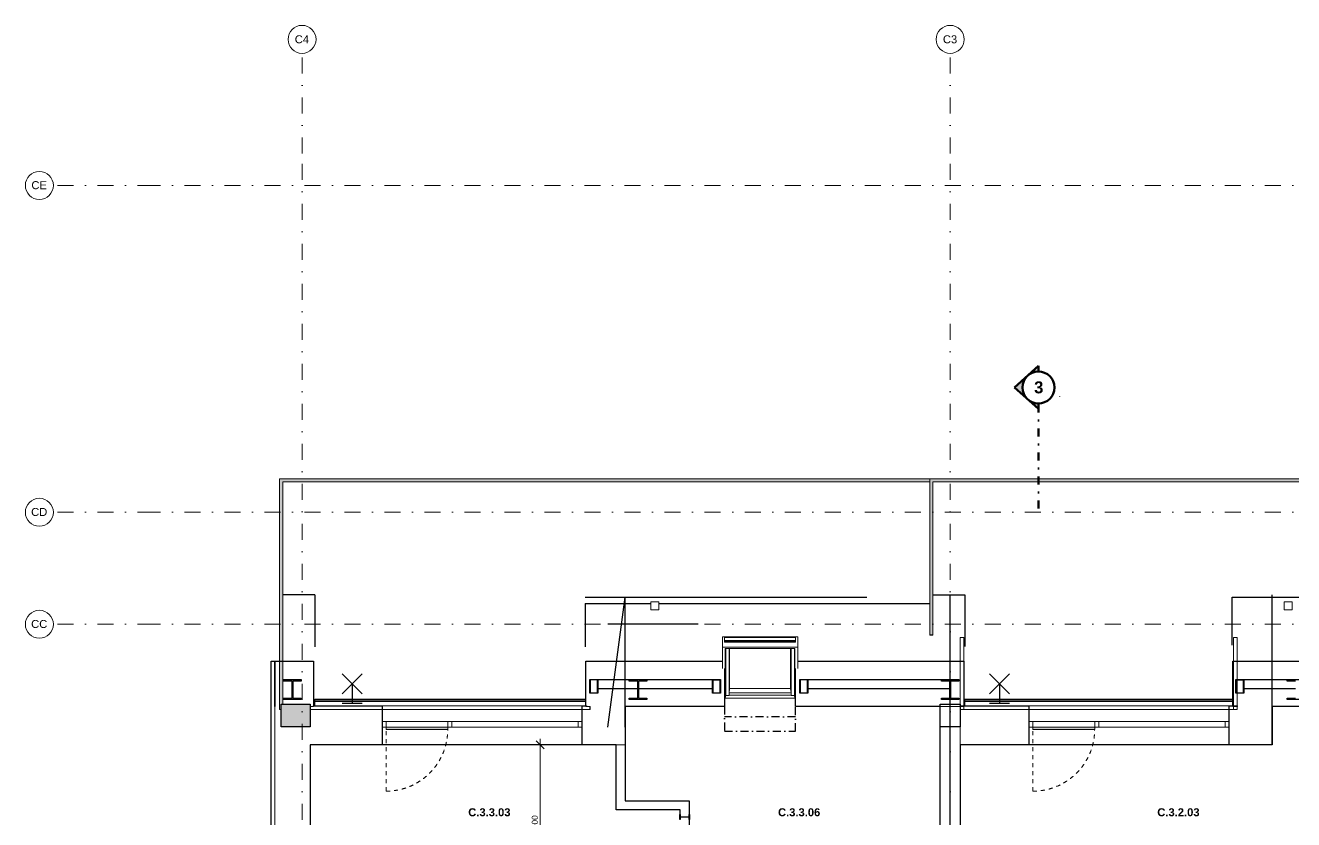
# Model space of a CAD drawing. Header units: millimetres. Extents: x -48393 to -1543, y -7799 to 13735.
# Drawn here: x -48393 to -32542, y 3806 to 13735 of the extents above; entities that cross this region are included whole.
import ezdxf

# ---------------------------------------------------------------- set-up
doc = ezdxf.new("R2010")
doc.units = ezdxf.units.MM
for name, pattern in [('HA_Dash_2mm-S1mm', [100, 50, -50]), ('HA_Dash_3mm-S1mm', [150, 100, -50]), ('HA_DashDot_10mm-S3mm', [500, 200, -150, 0, -150]), ('HA_DashDot_4mm-S1mm', [200, 100, -50, 0, -50]), ('HA_DashDot_6mm-S2mm', [300, 100, -100, 0, -100])]:
    doc.linetypes.add(name, pattern=pattern)
for name, color, linetype, lineweight in [('-UNDERLAY_A-AREA-____-OTLN', 9, 'Continuous', 25), ('-UNDERLAY_A-FLOR-HRAL-OTLN', 9, 'Continuous', 9), ('-UNDERLAY_A-GLAZ-CWMG-OTLN', 9, 'Continuous', 5), ('-UNDERLAY_A-WALL-____-OTLN', 9, 'Continuous', 9), ('-UNDERLAY_M-HVAC-DUCT-OTLN', 9, 'Continuous', 9), ('A-____-____-DIMS', 9, 'Continuous', 5), ('A-____-____-DIMS-50', 9, 'Continuous', 5), ('A-AREA-____-IDEN', 9, 'Continuous', 9), ('A-DOOR-____-OTLN', 9, 'Continuous', 9), ('A-FLOR-____-MCUT', 9, 'Continuous', 25), ('A-FLOR-____-OTLN', 9, 'Continuous', 9), ('A-FLOR-____-OVHD', 9, 'HA_DashDot_4mm-S1mm', 25), ('A-FLOR-____-PATT', 9, 'Continuous', 9), ('A-GENM-____-MCUT', 9, 'HA_Dash_3mm-S1mm', 25), ('A-GENM-____-OTLN', 9, 'Continuous', 9), ('A-GLAZ-____-OTLN', 9, 'Continuous', 5), ('A-GLAZ-CURT-MCUT', 9, 'Continuous', 5), ('A-GLAZ-CURT-OTLN', 9, 'Continuous', 5), ('A-GLAZ-CWMG-MCUT', 9, 'Continuous', 5), ('A-GLAZ-CWMG-OTLN', 9, 'Continuous', 5), ('A-ROOF-____-MCUT', 9, 'Continuous', 25), ('A-ROOF-____-OTLN', 9, 'Continuous', 9), ('A-WALL-____-MCUT', 9, 'Continuous', 9), ('A-WALL-____-OTLN', 9, 'Continuous', 9), ('E-LITE-EQPM-OTLN', 9, 'Continuous', 9), ('G-____-____-SYMB', 9, 'Continuous', 5), ('I-WALL-____-MCUT', 9, 'Continuous', 25), ('I-WALL-____-OTLN', 9, 'Continuous', 9), ('S-COLS-____-MCUT', 9, 'Continuous', 25), ('S-COLS-____-OTLN', 9, 'Continuous', 9), ('S-GRID-____-IDEN', 9, 'Continuous', 9), ('S-GRID-____-OTLN', 9, 'Continuous', 5)]:
    doc.layers.add(name, color=color, linetype=linetype, lineweight=lineweight)
doc.styles.add('Arial', font='arial.ttf', dxfattribs={"height": 100})
doc.styles.add('Arial_1', font='arial.ttf', dxfattribs={"height": 75})
doc.styles.add('Arial_3', font='arial.ttf', dxfattribs={"height": 50})
doc.styles.add('Arial_B', font='arialbd.ttf', dxfattribs={"height": 100})
doc.styles.add('Arial_B_1', font='arialbd.ttf', dxfattribs={"height": 150})
doc.dimstyles.new('Inner_Dimensions', dxfattribs={"dimscale": 304.8, "dimtxt": 76.519455, "dimasz": 0.328084, "dimexe": 0.246063, "dimexo": 0.0625, "dimgap": 0.032808, "dimtad": 1, "dimdec": 0, "dimzin": 0, "dimdsep": 46, "dimtxsty": 'Arial_1', "dimblk1": 'OBLIQUE', "dimblk2": 'OBLIQUE', "dimsah": 1, "dimcen": 0.09, "dimdle": 0.246063, "dimazin": 0, "dimtfac": 1, "dimtdec": 4, "dimtix": 1, "dimtmove": 0, "dimatfit": 3, "dimfxl": 0.246063, "dimfxlon": 1, "dimtvp": 1, "dimtolj": 1, "dimtzin": 0, "dimlwd": 9, "dimlwe": 9, "dimarcsym": 2})

# ---------------------------------------------------------------- blocks, each defined once
blk = doc.blocks.new('BD Libus_IFC_ifc-1-DPS_3NP-C')
at = {"layer": 'A-GENM-____-MCUT', "color": 7, "linetype": 'Continuous'}
for p, q in [((-45165, 5538), (-45165, 5556)), ((-45165, 5556), (-44945, 5556)), ((-44945, 5556), (-44945, 5538)), ((-41340, 5386), (-41340, 5556)), ((-41340, 5556), (-41240, 5556)), ((-41244, 5552), (-41336, 5552)), ((-41336, 5552), (-41336, 5391)), ((-41244, 5391), (-41244, 5552)), ((-41240, 5552), (-41240, 5556)), ((-41240, 5556), (-40734, 5556)), ((-41240, 5556), (-41240, 5386)), ((-40734, 5552), (-41240, 5552)), ((-40845, 5538), (-40845, 5556)), ((-40845, 5556), (-40625, 5556)), ((-40734, 5556), (-40734, 5552)), ((-40734, 5552), (-40734, 5556)), ((-40734, 5556), (-39805, 5556)), ((-39805, 5552), (-40734, 5552)), ((-40625, 5556), (-40625, 5538)), ((-39805, 5386), (-39805, 5556)), ((-39805, 5556), (-39705, 5556)), ((-39805, 5556), (-39805, 5552)), ((-39709, 5551), (-39801, 5551)), ((-39801, 5551), (-39801, 5391)), ((-39709, 5391), (-39709, 5551)), ((-39705, 5556), (-39705, 5386)), ((-38715, 5386), (-38715, 5556)), ((-38715, 5556), (-38615, 5556)), ((-38619, 5552), (-38711, 5552)), ((-38711, 5552), (-38711, 5391)), ((-38619, 5391), (-38619, 5552)), ((-38615, 5556), (-38615, 5386)), ((-38615, 5552), (-38615, 5556)), ((-38615, 5556), (-36835, 5556)), ((-36835, 5552), (-38615, 5552)), ((-36945, 5538), (-36945, 5556)), ((-36945, 5556), (-36725, 5556)), ((-36835, 5556), (-36835, 5552)), ((-36725, 5556), (-36725, 5538)), ((-33265, 5386), (-33265, 5556)), ((-33265, 5556), (-33165, 5556)), ((-33169, 5551), (-33261, 5551)), ((-33261, 5551), (-33261, 5391)), ((-33169, 5391), (-33169, 5551)), ((-33165, 5556), (-33165, 5386)), ((-33165, 5552), (-33165, 5556)), ((-33165, 5556), (-32520, 5556)), ((-32520, 5552), (-33165, 5552)), ((-32625, 5538), (-32625, 5556)), ((-32625, 5556), (-32405, 5556)), ((-45060, 5538), (-45165, 5538)), ((-45060, 5325), (-45060, 5538)), ((-44945, 5538), (-45050, 5538)), ((-45050, 5538), (-45050, 5325)), ((-41336, 5391), (-41244, 5391)), ((-41240, 5447), (-40734, 5447)), ((-41240, 5443), (-41240, 5447)), ((-40734, 5443), (-41240, 5443)), ((-40740, 5538), (-40845, 5538)), ((-40740, 5325), (-40740, 5538)), ((-40734, 5447), (-40734, 5443)), ((-40734, 5447), (-39805, 5447)), ((-40734, 5443), (-40734, 5447)), ((-39805, 5443), (-40734, 5443)), ((-40625, 5538), (-40730, 5538)), ((-40730, 5538), (-40730, 5325)), ((-39805, 5447), (-39805, 5443)), ((-39801, 5391), (-39709, 5391)), ((-38711, 5391), (-38619, 5391)), ((-38615, 5447), (-36835, 5447)), ((-38615, 5443), (-38615, 5447)), ((-36835, 5443), (-38615, 5443)), ((-36840, 5538), (-36945, 5538)), ((-36840, 5325), (-36840, 5538)), ((-36835, 5447), (-36835, 5443)), ((-36725, 5538), (-36830, 5538)), ((-36830, 5538), (-36830, 5325)), ((-33261, 5391), (-33169, 5391)), ((-33165, 5447), (-32520, 5447)), ((-33165, 5443), (-33165, 5447)), ((-32520, 5443), (-33165, 5443)), ((-32520, 5538), (-32625, 5538)), ((-45165, 5307), (-45165, 5325)), ((-45165, 5325), (-45060, 5325)), ((-44945, 5307), (-45165, 5307)), ((-45050, 5325), (-44945, 5325)), ((-44945, 5325), (-44945, 5307)), ((-41240, 5386), (-41340, 5386)), ((-40845, 5307), (-40845, 5325)), ((-40845, 5325), (-40740, 5325)), ((-40625, 5307), (-40845, 5307)), ((-40730, 5325), (-40625, 5325)), ((-40625, 5325), (-40625, 5307)), ((-39705, 5386), (-39805, 5386)), ((-38615, 5386), (-38715, 5386)), ((-36945, 5307), (-36945, 5325)), ((-36945, 5325), (-36840, 5325)), ((-36725, 5307), (-36945, 5307)), ((-36830, 5325), (-36725, 5325)), ((-36725, 5325), (-36725, 5307)), ((-33165, 5386), (-33265, 5386)), ((-32625, 5307), (-32625, 5325)), ((-32625, 5325), (-32520, 5325)), ((-32405, 5307), (-32625, 5307))]:
    blk.add_line(p, q, dxfattribs=at)
blk = doc.blocks.new('Top Rail Type - Top Rail_Internal_-1462758-DPS_3NP-C')
at = {"layer": '-UNDERLAY_A-FLOR-HRAL-OTLN'}
for points in [[(-37090, 8028), (-37090, 8068), (-45215, 8068), (-45175, 8028), (-38601, 8028)], [(-45215, 5183), (-45195, 5183), (-45195, 5251), (-45175, 5251), (-45175, 8028), (-45215, 8068), (-45215, 5251)]]:
    blk.add_hatch(color=256, dxfattribs=at).paths.add_polyline_path(points)
for p, q in [((-45215, 8068), (-37090, 8068)), ((-45215, 5183), (-45215, 8068)), ((-37090, 8028), (-45175, 8028)), ((-45175, 8028), (-45175, 5251)), ((-37090, 8068), (-37090, 8028)), ((-45195, 5183), (-45215, 5183))]:
    blk.add_line(p, q, dxfattribs=at)
blk = doc.blocks.new('Railing - 40 x12 mm-1462728-DPS_3NP-C')
at = {"layer": '-UNDERLAY_A-FLOR-HRAL-OTLN'}
blk.add_hatch(color=256, dxfattribs=at).paths.add_polyline_path([(20, -6), (20, -4), (-20, -4), (-20, -6)])
for p, q in [((-20, -6), (-20, -4)), ((-20, -6), (20, -6)), ((20, -4), (20, -6))]:
    blk.add_line(p, q, dxfattribs=at)
blk = doc.blocks.new('Railing - 40 x12 mm-V2-DPS_3NP-C')
at = {"layer": '-UNDERLAY_A-FLOR-HRAL-OTLN'}
blk.add_hatch(color=256, dxfattribs=at).paths.add_polyline_path([(-20, 6), (-20, 4), (20, 4), (20, 6)])
for p, q in [((-20, 4), (-20, 6)), ((-20, 6), (20, 6)), ((20, 6), (20, 4))]:
    blk.add_line(p, q, dxfattribs=at)
blk = doc.blocks.new('Railing - Railing-1462773-DPS_3NP-C')
blk.add_blockref('Railing - 40 x12 mm-1462728-DPS_3NP-C', (-37070, 6119))
at = {"rotation": 180}
blk.add_blockref('Railing - 40 x12 mm-V2-DPS_3NP-C', (-29765, 6119), dxfattribs=at)
blk = doc.blocks.new('Top Rail Type - Top Rail_Internal_-1462797-DPS_3NP-C')
at = {"layer": '-UNDERLAY_A-FLOR-HRAL-OTLN'}
for points in [[(-29785, 8028), (-29745, 8068), (-37090, 8068), (-37050, 8028), (-30438, 8028)], [(-37090, 6116), (-37050, 6116), (-37050, 8028), (-37090, 8068), (-37090, 7475)], [(-29785, 6116), (-29745, 6116), (-29745, 8068), (-29785, 8028), (-29785, 7475)]]:
    blk.add_hatch(color=256, dxfattribs=at).paths.add_polyline_path(points)
for p, q in [((-37090, 8068), (-29745, 8068)), ((-37090, 6116), (-37090, 8068)), ((-29785, 8028), (-37050, 8028)), ((-37050, 8028), (-37050, 6116)), ((-29785, 6116), (-29785, 8028)), ((-29745, 8068), (-29745, 6116)), ((-37050, 6116), (-37090, 6116)), ((-29745, 6116), (-29785, 6116))]:
    blk.add_line(p, q, dxfattribs=at)
blk = doc.blocks.new('Obdélníková příčel - 50x70mm EXT-1693826-DPS_3NP-C')
at = {"layer": '-UNDERLAY_A-GLAZ-CWMG-OTLN'}
for p, q in [((-43064, 4963), (-43064, 5033)), ((-43064, 5033), (-41485, 5033)), ((-43064, 4963), (-41485, 4963)), ((-41485, 5033), (-41485, 4963))]:
    blk.add_line(p, q, dxfattribs=at)
blk = doc.blocks.new('Obdélníková příčel - 50x70mm EXT-1693828-DPS_3NP-C')
at = {"layer": '-UNDERLAY_A-GLAZ-CWMG-OTLN'}
for p, q in [((-43885, 4963), (-43885, 5033)), ((-43885, 5033), (-43114, 5033)), ((-43885, 4963), (-43114, 4963)), ((-43114, 5033), (-43114, 4963))]:
    blk.add_line(p, q, dxfattribs=at)
blk = doc.blocks.new('Systémový panel - Sklo-1693829-DPS_3NP-C')
at = {"layer": 'A-GLAZ-CURT-MCUT'}
for p, q in [((-789.375, -70), (-789.375, 0)), ((-789.375, 0), (789.375, 0)), ((789.375, -70), (-789.375, -70)), ((789.375, 0), (789.375, -70))]:
    blk.add_line(p, q, dxfattribs=at)
blk = doc.blocks.new('Obdélníková příčel - 50x70mm EXT-1693825-DPS_3NP-C')
at = {"layer": 'A-GLAZ-CWMG-OTLN'}
blk.add_line((-43114, 5033), (-43885, 5033), dxfattribs=at)
blk = doc.blocks.new('Obdélníková příčel - 50x70mm EXT-1501128-DPS_3NP-C')
at = {"layer": 'A-GLAZ-CWMG-MCUT'}
for p, q in [((0, 70), (-50, 70)), ((-50, 70), (-50, 0)), ((-50, 0), (0, 0)), ((0, 0), (0, 70))]:
    blk.add_line(p, q, dxfattribs=at)
blk = doc.blocks.new('Obdélníková příčel - 50x70mm EXT-1501129-DPS_3NP-C')
at = {"layer": 'A-GLAZ-CWMG-MCUT'}
for p, q in [((-50, 70), (0, 70)), ((-50, 0), (-50, 70)), ((0, 0), (-50, 0)), ((0, 70), (0, 0))]:
    blk.add_line(p, q, dxfattribs=at)
blk = doc.blocks.new('ABMV_CW_Single_Swing_Generic - Ex_Glass_SKLOPNE-1693830-DPS_3NP-C')
at = {"layer": 'A-DOOR-____-OTLN'}
blk.add_hatch(color=256, dxfattribs=at).paths.add_polyline_path([(-386, 30), (-386, 0), (386, 0), (386, 30), (0, 30)])
at = {"layer": 'A-DOOR-____-OTLN', "linetype": 'HA_Dash_2mm-S1mm', "lineweight": 5}
for p in [(386, 801), (-386, 30)]:
    blk.add_line(p, (386, 30), dxfattribs=at)
at = {"layer": 'A-DOOR-____-OTLN'}
for p, q in [((386, 30), (-386, 30)), ((-386, 15), (-386, 30)), ((-386, 0), (-386, 15)), ((386, 0), (-386, 0)), ((386, 15), (386, 30)), ((386, 0), (386, 15))]:
    blk.add_line(p, q, dxfattribs=at)
at = {"layer": 'A-DOOR-____-OTLN', "linetype": 'HA_Dash_2mm-S1mm', "lineweight": 5}
blk.add_arc((386, 30), 771, 90, 180, dxfattribs=at)
blk = doc.blocks.new('Obdélníková příčel - 50x70mm EXT-1501126-DPS_3NP-C')
at = {"layer": 'A-GLAZ-CWMG-MCUT'}
for p, q in [((25, 70), (-25, 70)), ((-25, 70), (-25, 0)), ((-25, 0), (25, 0)), ((25, 0), (25, 70))]:
    blk.add_line(p, q, dxfattribs=at)
blk = doc.blocks.new('HA_GM_Gutter_Balcony - HA_GM_Gutter_Facade TP03-1661974-DPS_3NP-C')
at = {"layer": 'A-GENM-____-OTLN'}
for p, q in [((3490, 5), (142, 5)), ((3490, 5), (3490, 60)), ((3490, -5), (3490, 5)), ((3490, -5), (142, -5)), ((3490, -21), (142, -21)), ((3490, -25), (142, -25)), ((3490, -21), (3490, -5)), ((3490, -25), (3490, -21))]:
    blk.add_line(p, q, dxfattribs=at)
blk = doc.blocks.new('HA_GM_Gutter_Balcony - HA_GM_Gutter_Facade TP03-V3-DPS_3NP-C')
at = {"layer": 'A-GENM-____-OTLN'}
for p, q in [((3490, 5), (103, 5)), ((3490, 5), (3490, 60)), ((3490, -5), (3490, 5)), ((3490, -5), (103, -5)), ((3490, -21), (103, -21)), ((3490, -25), (103, -25)), ((3490, -21), (3490, -5)), ((3490, -25), (3490, -21))]:
    blk.add_line(p, q, dxfattribs=at)
blk = doc.blocks.new('Roof-Windows_VELUX_GLL_1061 - PK08-1786320-DPS_3NP-C')
at = {"layer": 'A-GLAZ-____-OTLN'}
for p, q in [((-39681, 5963), (-39681, 6092)), ((-39681, 6092), (-39608, 6092)), ((-39654, 6091), (-38766, 6091)), ((-39654, 6091), (-39654, 6086)), ((-39654, 6086), (-39654, 6084)), ((-39654, 6084), (-39654, 6046)), ((-39654, 6084), (-38766, 6084)), ((-39654, 6046), (-39654, 6039)), ((-39654, 6046), (-38766, 6046)), ((-39654, 6039), (-39654, 6029)), ((-39654, 6039), (-38766, 6039)), ((-39654, 6029), (-39654, 6023)), ((-39654, 6029), (-38766, 6029)), ((-39608, 6092), (-39608, 6091)), ((-38812, 6092), (-38739, 6092)), ((-38812, 6091), (-38812, 6092)), ((-38766, 6086), (-38766, 6091)), ((-38766, 6084), (-38766, 6086)), ((-38766, 6046), (-38766, 6084)), ((-38766, 6039), (-38766, 6046)), ((-38766, 6029), (-38766, 6039)), ((-38766, 6023), (-38766, 6029)), ((-38739, 6092), (-38739, 5963)), ((-38739, 5963), (-39681, 5963)), ((-39681, 5696), (-39681, 5963)), ((-39654, 6023), (-38766, 6023)), ((-38775, 5946), (-39645, 5946)), ((-39645, 5946), (-39645, 5324)), ((-39640, 5946), (-39640, 5356)), ((-39598, 5946), (-39598, 5356)), ((-39591, 5946), (-39591, 5443)), ((-38829, 5946), (-38829, 5447)), ((-38822, 5357), (-38822, 5946)), ((-38780, 5946), (-38780, 5357)), ((-38775, 5324), (-38775, 5946)), ((-38739, 5963), (-38739, 5696)), ((-39597, 5391), (-39591, 5443)), ((-39597, 5391), (-38823, 5391)), ((-39597, 5362), (-39597, 5391)), ((-38829, 5447), (-39591, 5447)), ((-38823, 5391), (-38829, 5447)), ((-38823, 5362), (-38823, 5391)), ((-39645, 5324), (-39640, 5356)), ((-39645, 5324), (-38775, 5324)), ((-39640, 5356), (-39598, 5356)), ((-39598, 5356), (-39597, 5362)), ((-38823, 5362), (-39597, 5362)), ((-38822, 5357), (-38823, 5362)), ((-38780, 5357), (-38822, 5357)), ((-38780, 5357), (-38775, 5324))]:
    blk.add_line(p, q, dxfattribs=at)
blk = doc.blocks.new('HA_LF_GenericSymbol nastenne svitidlo - nastenne svitidlo-1816388-DPS_3NP-C')
at = {"layer": 'E-LITE-EQPM-OTLN', "color": 11, "lineweight": 25}
for p, q in [((-240, 125), (-240, -125)), ((0, 0), (-240, 0)), ((125, 125), (-125, -125)), ((-125, 125), (125, -125))]:
    blk.add_line(p, q, dxfattribs=at)
blk = doc.blocks.new('HA_sCO_I_Parallel - IPE 120-1979106-DPS_3NP-C')
at = {"layer": 'S-COLS-____-MCUT'}
for p, q in [((-32, 55.6), (-32, 60)), ((-32, 60), (32, 60)), ((-3.15, 55.6), (-32, 55.6)), ((-3.15, -55.6), (-3.15, 55.6)), ((32, 55.6), (3.15, 55.6)), ((3.15, 55.6), (3.15, -55.6)), ((32, 60), (32, 55.6)), ((-32, -60), (-32, -55.6)), ((-32, -55.6), (-3.15, -55.6)), ((32, -60), (-32, -60)), ((3.15, -55.6), (32, -55.6)), ((32, -55.6), (32, -60))]:
    blk.add_line(p, q, dxfattribs=at)
blk = doc.blocks.new('VĚNEC C4 - VĚNEC C4-2082188-DPS_3NP-C')
at = {"layer": 'A-FLOR-____-PATT'}
h = blk.add_hatch(color=256, dxfattribs=at)
h.paths.add_polyline_path([(-45195, -5227), (-44835, -5227), (-44835, -4977), (-45195, -4977)])
h.paths.add_polyline_path([(-45195, 4968), (-44835, 4968), (-44835, 5251), (-45195, 5251), (-45195, 4996)])
at = {"layer": 'A-FLOR-____-MCUT'}
for p, q in [((-45195, 4968), (-45195, 5251)), ((-45195, 5251), (-44835, 5251)), ((-44835, 5251), (-44835, 4968)), ((-44835, 4968), (-45195, 4968)), ((-45195, -5227), (-45195, -4977)), ((-45195, -4977), (-44835, -4977)), ((-44835, -4977), (-44835, -5227)), ((-44835, -5227), (-45195, -5227))]:
    blk.add_line(p, q, dxfattribs=at)
at = {"layer": 'A-FLOR-____-OTLN'}
for p, q in [((-45195, 3573), (-45195, 3571)), ((-45125, 3571), (-45195, 3571)), ((-44835, 2573), (-44835, 3573)), ((-45195, -277), (-45195, -902)), ((-44835, -902), (-44835, -277)), ((-44835, -3501), (-44835, -2827)), ((-45195, -3501), (-45195, -3577)), ((-45195, -3501), (-45125, -3501)), ((-45030, -3501), (-44835, -3501)), ((-44835, -3577), (-44835, -3501))]:
    blk.add_line(p, q, dxfattribs=at)
blk = doc.blocks.new('VĚNEC OSA C3 - VĚNEC OSA C3-2082209-DPS_3NP-C')
at = {"layer": 'A-FLOR-____-MCUT'}
for p, q in [((-36960, 4968), (-36960, 5251)), ((-36960, 5251), (-36710, 5251)), ((-36710, 5251), (-36710, 4968)), ((-36710, 4968), (-36960, 4968))]:
    blk.add_line(p, q, dxfattribs=at)
blk = doc.blocks.new('Grid - Radius 3_5mm-353793-DPS_3NP-C')
at = {"layer": 'S-GRID-____-IDEN'}
blk.add_circle((0, 0), 3.5, dxfattribs=at)
blk = doc.blocks.new('Section - With Sheet Number-366786-DPS_3NP-C')
at = {"layer": 'G-____-____-SYMB'}
h = blk.add_hatch(color=256, dxfattribs=at)
edge = h.paths.add_edge_path()
edge.add_line((1.37, 0), (0, 0))
edge.add_arc((-4, 0), 4, 0, 180)
edge.add_line((-8, 0), (-9.37, 0))
edge.add_line((-9.37, 0), (-4, 6))
edge.add_line((-4, 6), (1.37, 0))
at = {"layer": 'G-____-____-SYMB', "lineweight": 100}
for p, q in [((-4, 6), (-9.37, 0)), ((1.37, 0), (-4, 6)), ((-9.37, 0), (-8, 0)), ((0, 0), (1.37, 0))]:
    blk.add_line(p, q, dxfattribs=at)
blk.add_circle((-4, 0), 4, dxfattribs=at)
blk.add_arc((-4, 0), 4, 0, 180, dxfattribs=at)
blk = doc.blocks.new('DIMBLOCK100-DPS_3NP-C')
at = {"layer": 'A-____-____-DIMS-50', "lineweight": 9, "transparency": 16777216}
for p, q in [((-41957, 4743), (-42007, 4793)), ((-41957, 2743), (-41957, 4818)), ((-42032, 4743), (-41882, 4743)), ((-41957, 4743), (-42032, 4743)), ((-41957, 4743), (-41907, 4693)), ((-42032, 2743), (-41882, 2743)), ((-41957, 2743), (-42032, 2743)), ((-41957, 2743), (-42007, 2793)), ((-41957, 2743), (-41907, 2693))]:
    blk.add_line(p, q, dxfattribs=at)
at = {"layer": 'A-____-____-DIMS-50', "color": 0, "lineweight": 9, "transparency": 16777216, "insert": (-42064, 3628), "char_height": 75, "width": 276.88, "attachment_point": 1, "rotation": 90, "line_spacing_factor": 0.941778, "style": 'Arial_1'}
blk.add_mtext('2000', dxfattribs=at)
blk = doc.blocks.new('_Oblique')
at = {"color": 0, "linetype": 'ByBlock', "lineweight": -2}
blk.add_line((-0.5, -0.5), (0.5, 0.5), dxfattribs=at)

msp = doc.modelspace()

# ---------------------------------------------------------------- linework, layer by layer
at = {"layer": '-UNDERLAY_A-AREA-____-OTLN'}
for p, q in [((-44774.9, 6616.8), (-45174.9, 6616.8)), ((-44774.9, 6616.8), (-44774.9, 5968.2)), ((-41394.9, 6588.2), (-37874.9, 6588.2)), ((-41394.9, 6508.2), (-40574.9, 6508.2)), ((-41394.9, 6508.2), (-41394.9, 5968.2)), ((-41114.9, 4963.2), (-40894.9, 6588.2)), ((-40894.9, 4963.2), (-40894.9, 6588.2)), ((-40474.9, 6508.2), (-37094.9, 6508.2)), ((-37049.9, 6616.8), (-36649.9, 6616.8)), ((-36834.9, -601.8), (-36834.9, 6618.2)), ((-36649.9, 6616.8), (-36649.9, 5969)), ((-33309.9, 5988.2), (-33309.9, 6588.2)), ((-33309.9, 6588.2), (-29784.9, 6588.2)), ((-32809.9, 4743.2), (-32809.9, 6618.2)), ((-39985.9, 6248.2), (-41114.9, 6248.2))]:
    msp.add_line(p, q, dxfattribs=at)
at = {"layer": '-UNDERLAY_A-WALL-____-OTLN'}
for p, q in [((-36709.9, 5228.2), (-36709.9, 6083.2)), ((-36709.9, 6083.2), (-36664.9, 6083.2)), ((-36664.9, 6083.2), (-36664.9, 5183.2)), ((-33294.9, 5183.2), (-33294.9, 6083.2)), ((-33294.9, 6083.2), (-33249.9, 6083.2)), ((-33249.9, 6083.2), (-33249.9, 5228.2))]:
    msp.add_line(p, q, dxfattribs=at)
at = {"layer": '-UNDERLAY_M-HVAC-DUCT-OTLN'}
for p, q in [((-40474.9, 6528.5), (-40574.9, 6528.5)), ((-40574.9, 6528.5), (-40574.9, 6428.5)), ((-40474.9, 6428.5), (-40474.9, 6528.5)), ((-32559.9, 6529.1), (-32659.9, 6529.1)), ((-32659.9, 6529.1), (-32659.9, 6429.1)), ((-32559.9, 6429.1), (-32559.9, 6529.1)), ((-40574.9, 6428.5), (-40474.9, 6428.5)), ((-32659.9, 6429.1), (-32559.9, 6429.1))]:
    msp.add_line(p, q, dxfattribs=at)
at = {"layer": 'A-FLOR-____-OVHD'}
for p, q in [((-39653.6, 5221.9), (-39653.6, 4912)), ((-38766.2, 5090.2), (-39653.6, 5090.2)), ((-38766.2, 4912), (-38766.2, 5221.9)), ((-39653.6, 4912), (-38766.2, 4912))]:
    msp.add_line(p, q, dxfattribs=at)
at = {"layer": 'A-ROOF-____-MCUT'}
for p, q in [((-45274.9, 5221.9), (-45274.9, 5785.4)), ((-45274.9, 5785.4), (-44789.9, 5785.4)), ((-44789.9, 5785.4), (-44789.9, 5228.2)), ((-41387.4, 5785.4), (-39680.9, 5785.4)), ((-41387.4, 5221.9), (-41387.4, 5785.4)), ((-38738.9, 5785.4), (-36664.9, 5785.4)), ((-36664.9, 5785.4), (-36664.9, 5221.9)), ((-33302.4, 5785.4), (-32280.9, 5785.4)), ((-33302.4, 5221.9), (-33302.4, 5785.4)), ((-39653.6, 5695.6), (-39653.6, 5221.9)), ((-38766.2, 5221.9), (-38766.2, 5695.6)), ((-41379.9, 5221.9), (-41387.4, 5221.9)), ((-39653.6, 5221.9), (-40894.9, 5221.9)), ((-36959.9, 5221.9), (-38766.2, 5221.9)), ((-36664.9, 5221.9), (-36709.9, 5221.9)), ((-33249.9, 5221.9), (-33302.4, 5221.9)), ((-32253.6, 5221.9), (-32809.9, 5221.9))]:
    msp.add_line(p, q, dxfattribs=at)
at = {"layer": 'A-ROOF-____-OTLN'}
for p, q in [((-44789.9, 5221.9), (-44834.9, 5221.9)), ((-41334.9, 5221.9), (-41379.9, 5221.9)), ((-43934.9, 4743.4), (-41434.9, 4743.4)), ((-35849.9, 4743.4), (-33349.9, 4743.4))]:
    msp.add_line(p, q, dxfattribs=at)
at = {"layer": 'A-WALL-____-MCUT', "lineweight": 25}
for p, q in [((-45319.9, 3573.2), (-45319.9, 5785.4)), ((-45319.9, 5785.4), (-45274.9, 5785.4)), ((-45274.9, 5785.4), (-45274.9, 5221.9)), ((-44834.9, 5221.9), (-44834.9, 5183.2)), ((-44789.9, 5228.2), (-43934.9, 5228.2)), ((-44789.9, 5221.9), (-44789.9, 5228.2)), ((-43934.9, 5228.2), (-43934.9, 4743.2)), ((-41434.9, 4743.2), (-41434.9, 5228.2)), ((-41434.9, 5228.2), (-41379.9, 5228.2)), ((-41379.9, 5228.2), (-41379.9, 5221.9)), ((-41334.9, 5183.2), (-41334.9, 5221.9)), ((-40894.9, 5221.9), (-40894.9, 4743.2)), ((-36709.9, 5228.2), (-35849.9, 5228.2)), ((-36709.9, 5221.9), (-36709.9, 5228.2)), ((-35849.9, 5228.2), (-35849.9, 4743.2)), ((-33349.9, 4743.2), (-33349.9, 5228.2)), ((-33349.9, 5228.2), (-33249.9, 5228.2)), ((-33249.9, 5228.2), (-33249.9, 5221.9)), ((-32809.9, 5221.9), (-32809.9, 4743.2)), ((-44834.9, 4743.2), (-44834.9, 3573.2)), ((-43934.9, 4743.2), (-44834.9, 4743.2)), ((-41009.9, 4743.2), (-41434.9, 4743.2)), ((-35849.9, 4743.2), (-36709.9, 4743.2)), ((-32809.9, 4743.2), (-33349.9, 4743.2))]:
    msp.add_line(p, q, dxfattribs=at)
at = {"layer": 'A-WALL-____-MCUT'}
for p, q in [((-44834.9, 5183.2), (-44789.9, 5183.2)), ((-41379.9, 5183.2), (-41334.9, 5183.2)), ((-36709.9, 5183.2), (-36709.9, 4743.2)), ((-33249.9, 5183.2), (-33249.9, 5221.9)), ((-40894.9, 4743.2), (-41009.9, 4743.2))]:
    msp.add_line(p, q, dxfattribs=at)
at = {"layer": 'A-WALL-____-OTLN'}
for p, q in [((-45274.9, 3573.2), (-45274.9, 5221.9)), ((-44789.9, 5183.2), (-41379.9, 5183.2)), ((-41434.9, 5228.2), (-43934.9, 5228.2)), ((-36709.9, 5183.2), (-33249.9, 5183.2)), ((-33349.9, 5228.2), (-35849.9, 5228.2)), ((-43934.9, 4743.2), (-41434.9, 4743.2)), ((-35849.9, 4743.2), (-33349.9, 4743.2))]:
    msp.add_line(p, q, dxfattribs=at)
at = {"layer": 'G-____-____-SYMB', "linetype": 'HA_DashDot_6mm-S2mm', "lineweight": 100}
msp.add_line((-35731.9, 7694.4), (-35731.9, 9008.4), dxfattribs=at)
at = {"layer": 'I-WALL-____-MCUT'}
for p, q in [((-36959.9, 1738.2), (-36959.9, 5221.9)), ((-41009.9, 3928.2), (-41009.9, 4743.2)), ((-40894.9, 4743.2), (-40894.9, 4043.2)), ((-36709.9, 4743.2), (-36709.9, 1738.2)), ((-40894.9, 4043.2), (-40094.9, 4043.2)), ((-40094.9, 4043.2), (-40094.9, 3870.2)), ((-40209.9, 3928.2), (-41009.9, 3928.2)), ((-40209.9, 3870.2), (-40209.9, 3928.2)), ((-40094.9, 3806.2), (-40094.9, 1738.2))]:
    msp.add_line(p, q, dxfattribs=at)
at = {"layer": 'I-WALL-____-OTLN'}
msp.add_line((-36959.9, 5221.9), (-36709.9, 5221.9), dxfattribs=at)
at = {"layer": 'S-GRID-____-OTLN', "linetype": 'HA_DashDot_10mm-S3mm', "lineweight": 9}
for p, q in [((-44934.9, 12134.7), (-44934.9, 13384.7)), ((-36834.9, 12134.7), (-36834.9, 13384.7)), ((-44934.9, -6198.9), (-44934.9, 12134.7)), ((-36834.9, -6198.9), (-36834.9, 12134.7)), ((-46792.8, 11733.2), (-48042.8, 11733.2)), ((-22199.7, 11733.2), (-46792.8, 11733.2)), ((-46792.8, 7648.2), (-48042.8, 7648.2)), ((-22199.7, 7648.2), (-46792.8, 7648.2)), ((-46792.8, 6248.2), (-48042.8, 6248.2)), ((-22199.7, 6248.2), (-46792.8, 6248.2))]:
    msp.add_line(p, q, dxfattribs=at)

# ---------------------------------------------------------------- block references
at = {"layer": '-UNDERLAY_A-FLOR-HRAL-OTLN'}
for name in ['Top Rail Type - Top Rail_Internal_-1462758-DPS_3NP-C', 'Top Rail Type - Top Rail_Internal_-1462797-DPS_3NP-C', 'Railing - Railing-1462773-DPS_3NP-C']:
    msp.add_blockref(name, (0, 0), dxfattribs=at)
at = {"layer": '-UNDERLAY_A-GLAZ-CWMG-OTLN'}
for name, p in [('Obdélníková příčel - 50x70mm EXT-1693828-DPS_3NP-C', (0, 0)), ('Obdélníková příčel - 50x70mm EXT-1693826-DPS_3NP-C', (0, 0)), ('Obdélníková příčel - 50x70mm EXT-1693828-DPS_3NP-C', (8085, 0)), ('Obdélníková příčel - 50x70mm EXT-1693826-DPS_3NP-C', (8085, 0))]:
    msp.add_blockref(name, p, dxfattribs=at)
at = {"lineweight": 5}
msp.add_blockref('BD Libus_IFC_ifc-1-DPS_3NP-C', (0, 0), dxfattribs=at)
at = {"layer": 'A-DOOR-____-OTLN', "rotation": 180}
for p in [(-43499.3, 4963.2), (-35414.3, 4963.2)]:
    msp.add_blockref('ABMV_CW_Single_Swing_Generic - Ex_Glass_SKLOPNE-1693830-DPS_3NP-C', p, dxfattribs=at)
at = {"layer": 'A-FLOR-____-OTLN'}
for name in ['VĚNEC C4 - VĚNEC C4-2082188-DPS_3NP-C', 'VĚNEC OSA C3 - VĚNEC OSA C3-2082209-DPS_3NP-C']:
    msp.add_blockref(name, (0, 0), dxfattribs=at)
at = {"layer": 'A-GENM-____-OTLN', "rotation": 180}
for name, p in [('HA_GM_Gutter_Balcony - HA_GM_Gutter_Facade TP03-V3-DPS_3NP-C', (-41284.9, 5288.2)), ('HA_GM_Gutter_Balcony - HA_GM_Gutter_Facade TP03-1661974-DPS_3NP-C', (-33159.9, 5288.2))]:
    msp.add_blockref(name, p, dxfattribs=at)
at = {"layer": 'A-GLAZ-____-OTLN'}
msp.add_blockref('Roof-Windows_VELUX_GLL_1061 - PK08-1786320-DPS_3NP-C', (0, 0), dxfattribs=at)
at = {"layer": 'A-GLAZ-CURT-OTLN', "rotation": 180}
for p in [(-42274.3, 4963.2), (-34189.3, 4963.2)]:
    msp.add_blockref('Systémový panel - Sklo-1693829-DPS_3NP-C', p, dxfattribs=at)
at = {"layer": 'A-GLAZ-CWMG-OTLN', "extrusion": (0, 0, -1)}
for name, p in [('Obdélníková příčel - 50x70mm EXT-1501128-DPS_3NP-C', (43934.9, 4963.2)), ('Obdélníková příčel - 50x70mm EXT-1501126-DPS_3NP-C', (43088.7, 4963.2)), ('Obdélníková příčel - 50x70mm EXT-1501128-DPS_3NP-C', (35849.9, 4963.2)), ('Obdélníková příčel - 50x70mm EXT-1501126-DPS_3NP-C', (35003.7, 4963.2))]:
    msp.add_blockref(name, p, dxfattribs=at)
at = {"layer": 'A-GLAZ-CWMG-OTLN'}
for name, p in [('Obdélníková příčel - 50x70mm EXT-1693825-DPS_3NP-C', (0, 0)), ('Obdélníková příčel - 50x70mm EXT-1501129-DPS_3NP-C', (-41434.9, 4963.2)), ('Obdélníková příčel - 50x70mm EXT-1693825-DPS_3NP-C', (8085, 0)), ('Obdélníková příčel - 50x70mm EXT-1501129-DPS_3NP-C', (-33349.9, 4963.2))]:
    msp.add_blockref(name, p, dxfattribs=at)
at = {"layer": 'E-LITE-EQPM-OTLN', "color": 11, "lineweight": 25, "rotation": 89.99999999999945}
for p in [(-44309.9, 5503.2), (-36219.9, 5503.2)]:
    msp.add_blockref('HA_LF_GenericSymbol nastenne svitidlo - nastenne svitidlo-1816388-DPS_3NP-C', p, dxfattribs=at)
at = {"layer": 'G-____-____-SYMB', "lineweight": 100, "extrusion": (0, 0, -1), "xscale": 49.99999999999998, "yscale": 49.99999999999998, "zscale": 49.99999999999998, "rotation": 270.0000000000002}
msp.add_blockref('Section - With Sheet Number-366786-DPS_3NP-C', (35731.9, 9008.4), dxfattribs=at)
at = {"layer": 'S-COLS-____-OTLN', "rotation": 270.0000000000001}
msp.add_blockref('HA_sCO_I_Parallel - IPE 120-1979106-DPS_3NP-C', (-40152.4, 3838.2), dxfattribs=at)
at = {"layer": 'S-GRID-____-IDEN', "xscale": 49.99999999999998, "yscale": 49.99999999999998, "zscale": 49.99999999999998}
for p in [(-44934.9, 13559.7), (-36834.9, 13559.7)]:
    msp.add_blockref('Grid - Radius 3_5mm-353793-DPS_3NP-C', p, dxfattribs=at)
at = {"layer": 'S-GRID-____-IDEN', "xscale": 49.99999999999998, "yscale": 49.99999999999998, "zscale": 49.99999999999998, "rotation": 90}
for p in [(-48217.8, 11733.2), (-48217.8, 7648.2), (-48217.8, 6248.2)]:
    msp.add_blockref('Grid - Radius 3_5mm-353793-DPS_3NP-C', p, dxfattribs=at)

# ---------------------------------------------------------------- texts
at = {"layer": 'A-AREA-____-IDEN', "lineweight": 5, "char_height": 100, "width": 653.375, "attachment_point": 1, "style": 'Arial_B'}
for s, insert in [('C.3.3.03', (-42858, 3948.4)), ('C.3.3.06', (-38986.3, 3948.4)), ('C.3.2.03', (-34246.4, 3948.4))]:
    msp.add_mtext(s, dxfattribs=dict(at, insert=insert))
at = {"layer": 'G-____-____-SYMB', "attachment_point": 1}
for s, insert, char_height, width, style in [('\\fArial|b1|i0|c0|p34|;3', (-35786, 9285.1), 150, 144.304, 'Arial_B_1'), ('-', (-35478.4, 9128.1), 50, 28.059, 'Arial_3')]:
    msp.add_mtext(s, dxfattribs=dict(at, insert=insert, char_height=char_height, width=width, style=style))
at = {"layer": 'S-GRID-____-IDEN', "lineweight": 5, "char_height": 100, "attachment_point": 1, "style": 'Arial'}
for s, insert, width in [('C4', (-45025.8, 13610.5), 220.464), ('C3', (-36925.8, 13610.5), 220.464), ('CE', (-48317.6, 11787.1), 240.506), ('CD', (-48320.8, 7702.1), 248.523), ('CC', (-48320.8, 6302.1), 248.523)]:
    msp.add_mtext(s, dxfattribs=dict(at, insert=insert, width=width))

# ---------------------------------------------------------------- dimensions: what is measured, and where the dimension line sits
at = {"layer": 'A-____-____-DIMS', "lineweight": 9}
dim = msp.add_linear_dim(base=(-41956.5, 4743.2), p1=(-42031.5, 2743.2), p2=(-42031.5, 4743.2), angle=90, dimstyle='Inner_Dimensions', override={"dimpost": '<>', "dimfxl": 2000}, dxfattribs=at)
dim.commit()
dim.dimension.update_dxf_attribs({"geometry": 'DIMBLOCK100-DPS_3NP-C', "text_midpoint": (-42004.8, 3743.2)})

doc.saveas('drawing.dxf')
